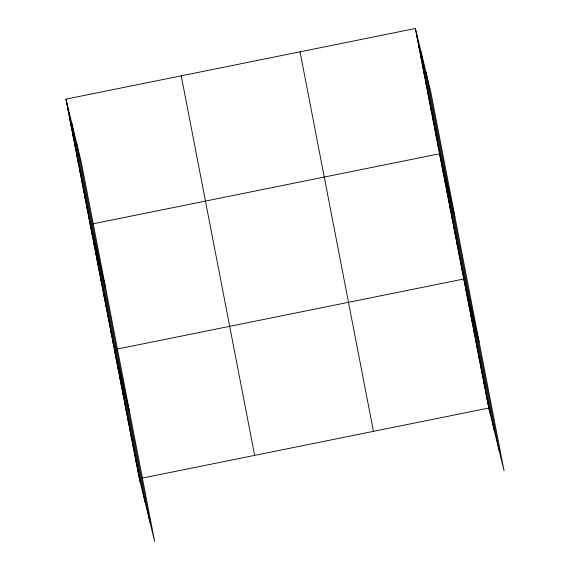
<?xml version="1.0" encoding="UTF-8"?>
<svg xmlns="http://www.w3.org/2000/svg" width="570" height="570" viewBox="0 0 570 570"><rect width="100%" height="100%" fill="white"/><g stroke="black" fill="none" stroke-linecap="round" stroke-linejoin="round"><path stroke-width="0.85" d="M65.935 99.144L81.246 161.958L154.655 541.5L139.344 478.686L65.935 99.144L415.345 28.5L430.656 91.314L504.065 470.856L488.754 408.042L415.345 28.5M92.561 223.91L439.57 153.75L454.881 216.564M116.786 349.161L463.795 279.001L479.106 341.808M142.543 478.038L488.754 408.042M417.076 37.449L418.074 41.553M418.808 46.391L419.805 50.495M420.539 55.34L421.536 59.444M422.27 64.289L423.268 68.393M423.995 73.231L424.999 77.335M425.726 82.18L426.731 86.284M427.457 91.122L428.462 95.226M429.189 100.071L430.186 104.175M430.92 109.02L431.918 113.124M432.651 117.962L433.649 122.066M434.383 126.911L435.38 131.014M436.107 135.859L437.112 139.964M437.838 144.801L438.843 148.905M441.301 162.692L442.299 166.796M443.032 171.641L444.03 175.745M444.764 180.59L445.761 184.694M446.488 189.532L447.493 193.636M448.22 198.481L449.224 202.585M449.951 207.43L450.955 211.534M451.682 216.372L452.68 220.476M453.414 225.321L454.411 229.425M455.145 234.263L456.143 238.367M456.876 243.212L457.874 247.316M458.601 252.161L459.605 256.265M460.332 261.103L461.337 265.207M462.063 270.052L463.068 274.156M465.462 287.601L466.459 291.705M467.122 296.201L468.12 300.305M468.789 304.808L469.787 308.911M470.45 313.407L471.454 317.511M472.117 322.014L473.114 326.118M473.777 330.614L474.782 334.718M475.444 339.221L476.442 343.325M477.104 347.821L478.109 351.925M478.772 356.421L479.769 360.525M480.432 365.028L481.436 369.132M482.099 373.628L483.096 377.732M483.759 382.235L484.764 386.339M485.426 390.835L486.424 394.939M487.086 399.442L488.091 403.546M67.666 108.093L68.664 112.197M69.398 117.035L70.395 121.146M71.129 125.984L72.126 130.088M72.853 134.933L73.858 139.037M74.585 143.875L75.589 147.979M76.316 152.824L77.32 156.928M78.047 161.773L79.045 165.877M79.779 170.715L80.776 174.819M81.51 179.664L82.508 183.768M83.241 188.606L84.239 192.717M84.966 197.555L85.97 201.659M86.697 206.504L87.702 210.608M88.428 215.446L89.426 219.55M90.16 224.395L105.471 287.209M91.891 233.344L92.889 237.448M93.623 242.286L94.62 246.39M95.347 251.235L96.351 255.339M97.078 260.177L98.083 264.288M98.81 269.126L99.814 273.23M100.541 278.075L101.538 282.179M102.272 287.016L103.27 291.12M104.004 295.965L105.001 300.069M105.735 304.914L106.733 309.018M107.459 313.856L108.464 317.96M109.191 322.805L110.195 326.909M110.922 331.747L111.927 335.858M112.653 340.696L113.651 344.8M114.385 349.645L129.696 412.459M116.045 358.245L117.05 362.349M117.712 366.852L118.71 370.956M119.372 375.452L120.377 379.556M121.04 384.052L122.037 388.163M122.7 392.659L123.704 396.763M124.367 401.259L125.364 405.363M126.034 409.866L127.032 413.97M127.694 418.466L128.692 422.57M129.362 427.072L130.359 431.176M131.022 435.672L132.026 439.776M132.689 444.272L133.686 448.383M134.349 452.879L135.354 456.983M136.016 461.479L137.014 465.583M137.676 470.086L138.681 474.19M425.933 71.941L499.341 451.483M421.066 51.977L494.475 431.519M416.349 32.604L489.751 412.146M300.041 51.813L373.45 431.355M181.239 75.831L254.647 455.373M76.523 142.585L149.931 522.127M71.656 122.621L145.065 502.163M66.932 103.248L140.341 482.79"/></g></svg>
